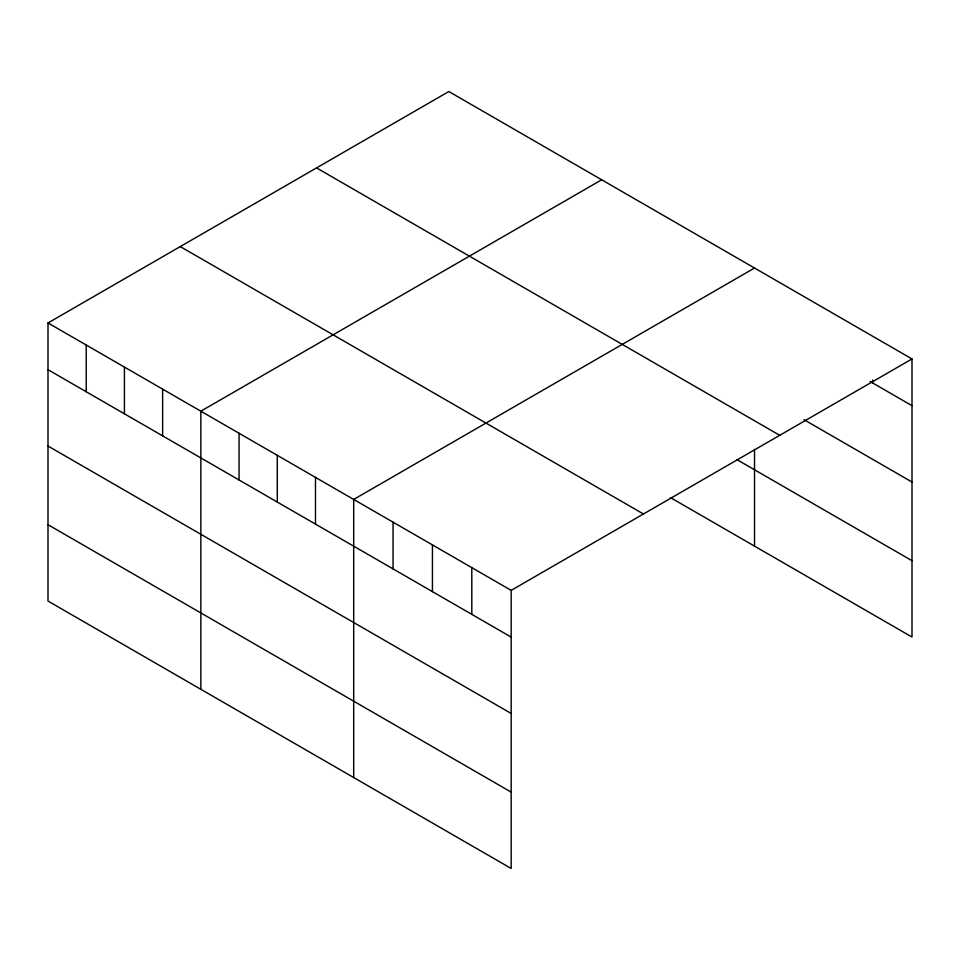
<?xml version="1.0" encoding="UTF-8"?>
<svg xmlns="http://www.w3.org/2000/svg" width="960" height="960" viewBox="0 0 960 960"><rect width="100%" height="100%" fill="white"/><g stroke="black" fill="none" stroke-linecap="round" stroke-linejoin="round"><path stroke-width="1.44" d="M48 322.956L511.176 590.364L511.176 868.464L48 601.056L48 322.956L448.824 91.536L912 358.944L912 637.044L670.452 497.592M601.68 179.784L200.844 411.192L200.844 689.304M754.524 268.032L353.688 499.44L353.688 777.54M511.176 590.364L912 358.944M870.096 381.48L912 405.684M804.048 419.712L912 482.028M316.56 167.904L779.724 435.312M736.692 459.48L912 560.7M180.276 246.588L643.44 513.996M48 369.684L511.176 637.092M48 446.04L511.176 713.448M48 524.7L511.176 792.108M872.628 380.028L872.628 382.944M754.524 449.376L754.524 546.132M471.804 567.636L471.804 614.364M432.432 544.908L432.432 591.636M393.06 522.168L393.06 568.908M315.48 477.384L315.48 524.112M277.272 455.316L277.272 502.056M239.064 433.26L239.064 479.988M162.636 389.136L162.636 435.864M124.428 367.08L124.428 413.808M86.208 345.012L86.208 391.74"/></g></svg>
